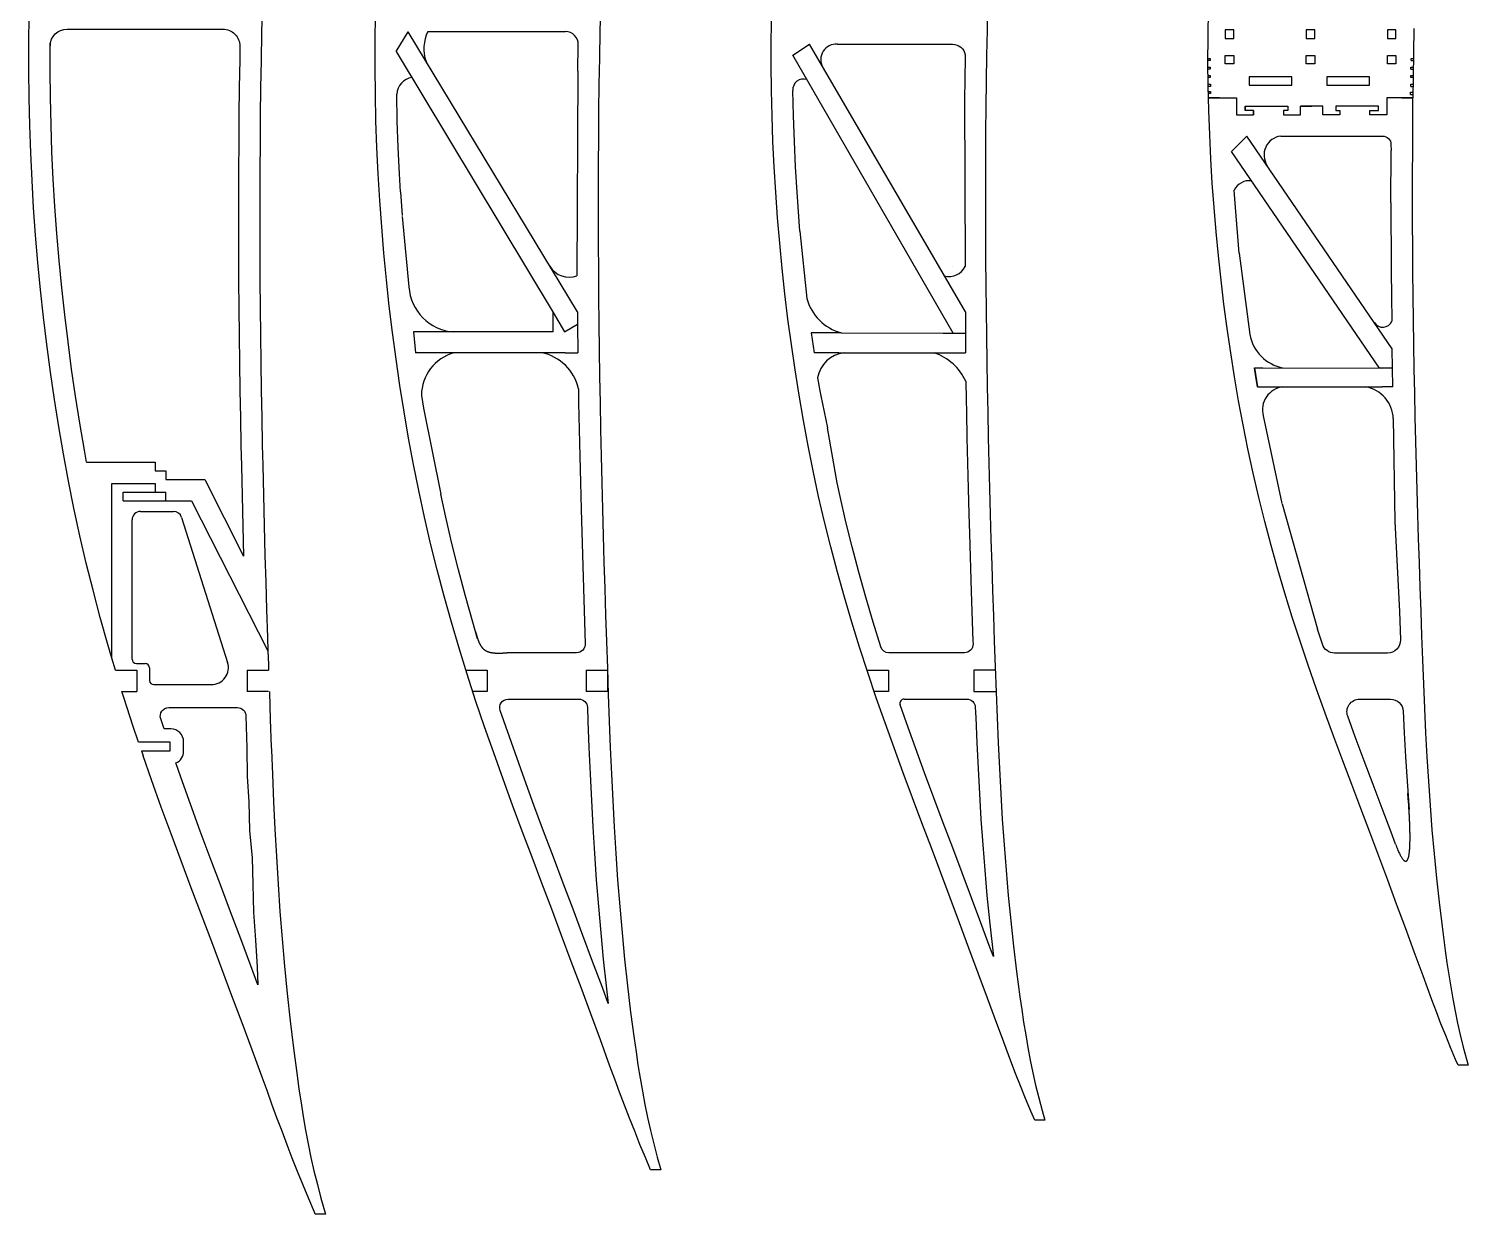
# Model space of a CAD drawing. Header units: inches. Extents: x 284 to 922, y 284 to 722.
# Drawn here: x 284.4 to 621.6, y 284.5 to 562.1 of the extents above; entities that cross this region are included whole.
import ezdxf

# ---------------------------------------------------------------- set-up
doc = ezdxf.new("R2010")
doc.units = ezdxf.units.IN
doc.header["$MEASUREMENT"] = 0
doc.layers.add('7', color=7, linetype='Continuous')

msp = doc.modelspace()

# ---------------------------------------------------------------- linework, layer by layer
at = {"color": 3}
for p, q in [((370.46, 556.72), (373.22, 561.38)), ((412.93, 495.76), (373.22, 561.38)), ((377.86, 561.39), (410.12, 561.39)), ((370.46, 556.72), (407.19, 495.61)), ((413.01, 552.11), (413.12, 558.33)), ((463.34, 555.91), (467.28, 558.43)), ((503.81, 495.8), (467.28, 558.43)), ((500.95, 490.81), (463.34, 555.91)), ((413.01, 552.11), (412.81, 504.23)), ((503.63, 545.91), (503.77, 506.43)), ((563.32, 545.91), (560.77, 545.91)), ((563.32, 545.91), (567.32, 545.91)), ((563.32, 545.91), (567.32, 545.91)), ((567.32, 545.91), (567.32, 541.91)), ((567.32, 545.91), (567.32, 541.91)), ((569.32, 542.91), (569.32, 543.91)), ((569.32, 543.91), (576.32, 543.91)), ((569.32, 543.91), (576.32, 543.91)), ((569.32, 543.91), (569.32, 542.91)), ((576.32, 543.91), (579.32, 543.91)), ((576.32, 543.91), (579.32, 543.91)), ((579.32, 543.91), (579.32, 542.91)), ((579.32, 543.91), (579.32, 542.91)), ((582.32, 541.91), (582.32, 543.91)), ((587.57, 543.91), (582.32, 543.91)), ((582.32, 541.91), (582.32, 543.91)), ((582.32, 543.91), (584.95, 543.91)), ((587.57, 543.91), (584.95, 543.91)), ((587.57, 541.91), (587.57, 543.91)), ((587.57, 541.91), (587.57, 543.91)), ((594.57, 543.91), (590.57, 543.91)), ((590.57, 543.91), (590.57, 542.91)), ((594.57, 543.91), (590.57, 543.91)), ((590.57, 543.91), (590.57, 542.91)), ((600.57, 543.91), (594.57, 543.91)), ((600.57, 543.91), (594.57, 543.91)), ((600.57, 542.91), (600.57, 543.91)), ((600.57, 542.91), (600.57, 543.91)), ((606.09, 545.91), (602.57, 545.91)), ((602.57, 545.91), (602.57, 541.91)), ((608.59, 545.91), (602.57, 545.91)), ((602.57, 545.91), (602.57, 541.91)), ((567.32, 541.91), (571.32, 541.91)), ((567.32, 541.91), (571.32, 541.91)), ((571.32, 542.91), (569.32, 542.91)), ((571.32, 542.91), (569.32, 542.91)), ((571.32, 541.91), (571.32, 542.91)), ((571.32, 542.91), (571.32, 541.91)), ((579.32, 542.91), (578.32, 542.91)), ((578.32, 542.91), (578.32, 541.91)), ((579.32, 542.91), (578.32, 542.91)), ((578.32, 542.91), (578.32, 541.91)), ((578.32, 541.91), (582.32, 541.91)), ((578.32, 541.91), (582.32, 541.91)), ((591.57, 541.91), (587.57, 541.91)), ((591.57, 541.91), (587.57, 541.91)), ((590.57, 542.91), (591.57, 542.91)), ((590.57, 542.91), (591.57, 542.91)), ((591.57, 542.91), (591.57, 541.91)), ((591.57, 542.91), (591.57, 541.91)), ((598.57, 541.91), (598.57, 542.91)), ((598.57, 542.91), (600.57, 542.91)), ((598.57, 541.91), (598.57, 542.91)), ((598.57, 542.91), (600.57, 542.91)), ((602.57, 541.91), (598.57, 541.91)), ((602.57, 541.91), (598.57, 541.91)), ((371.48, 523.89), (371.86, 518.35)), ((371.83, 518.79), (371.86, 518.35)), ((371.83, 518.1), (373.42, 501.64)), ((465.04, 514.66), (466.68, 498.9)), ((500.71, 506.43), (500.71, 506.43)), ((412.93, 495.76), (412.94, 492.88)), ((503.81, 495.8), (503.83, 490.81)), ((407.19, 491.08), (407.19, 495.61)), ((407.19, 495.61), (409.92, 491.08)), ((409.92, 491.08), (412.94, 492.88)), ((412.94, 492.88), (413.03, 486.17)), ((407.19, 491.08), (374.49, 491.08)), ((374.49, 491.08), (374.99, 486.17)), ((409.92, 491.08), (409.92, 491.08)), ((474.69, 490.87), (467.69, 490.87)), ((467.69, 490.87), (468.34, 486.14)), ((474.69, 490.87), (498.63, 490.81)), ((498.63, 490.81), (503.83, 490.81)), ((503.83, 490.81), (503.85, 486.14)), ((410.06, 486.17), (374.99, 486.17)), ((410.06, 486.17), (413.02, 486.17)), ((474.12, 486.14), (468.34, 486.14)), ((474.12, 486.14), (498.87, 486.14)), ((498.87, 486.14), (503.85, 486.14)), ((469.19, 480.31), (469.7, 477.29)), ((503.9, 479.51), (503.97, 475.24)), ((376.37, 476.22), (376.84, 473.23)), ((469.7, 477.29), (469.97, 476.12)), ((469.97, 476.12), (471.47, 468.6)), ((376.84, 473.23), (380.92, 453.09)), ((473.74, 455.75), (471.47, 468.6)), ((578, 450.79), (586.3, 421.47)), ((504.75, 443.85), (505.17, 430.32)), ((414.14, 436.24), (414.73, 418)), ((386.76, 411.89), (391.76, 411.89)), ((391.76, 411.89), (391.76, 406.89)), ((414.95, 411.89), (414.95, 406.89)), ((414.95, 411.89), (419.95, 411.89)), ((419.95, 411.89), (419.95, 406.89)), ((480.76, 411.89), (485.76, 411.89)), ((485.76, 411.89), (485.76, 406.89)), ((510.8, 411.89), (505.8, 411.89)), ((505.8, 411.89), (505.8, 406.89)), ((391.76, 406.89), (388.37, 406.89)), ((419.95, 406.89), (414.95, 406.89)), ((485.76, 406.89), (482.44, 406.89)), ((489.46, 405.09), (490.87, 405.09)), ((505.8, 406.89), (510.99, 406.89)), ((488.98, 402.43), (488.52, 403.76))]:
    msp.add_line(p, q, dxfattribs=at)
at = {"color": 2}
for p, q in [((560.64, 555.12), (561.14, 555.12)), ((561.14, 554.62), (560.64, 554.62)), ((560.66, 553.07), (561.16, 553.07)), ((561.14, 555.12), (561.14, 554.62)), ((561.16, 553.07), (561.16, 552.57)), ((608.2, 553.07), (608.71, 553.07)), ((608.2, 552.57), (608.2, 553.07)), ((608.24, 555.12), (608.74, 555.12)), ((608.24, 554.62), (608.24, 555.12)), ((608.24, 554.62), (608.74, 554.62)), ((561.16, 552.57), (560.66, 552.57)), ((560.68, 551.12), (561.18, 551.12)), ((561.18, 550.62), (560.68, 550.62)), ((561.18, 551.12), (561.18, 550.62)), ((608.17, 551.12), (608.68, 551.12)), ((608.17, 550.62), (608.17, 551.12)), ((608.67, 550.62), (608.17, 550.62)), ((608.2, 552.57), (608.7, 552.57)), ((560.7, 549.07), (561.2, 549.07)), ((561.2, 548.57), (560.7, 548.57)), ((560.73, 547.37), (561.23, 547.37)), ((561.23, 546.87), (560.74, 546.87)), ((561.2, 549.07), (561.2, 548.57)), ((561.23, 547.37), (561.23, 546.87)), ((608.12, 547.19), (608.63, 547.18)), ((608.12, 547.19), (608.63, 547.19)), ((608.12, 546.69), (608.12, 547.19)), ((608.12, 546.69), (608.62, 546.69)), ((608.15, 549.07), (608.65, 549.07)), ((608.15, 548.57), (608.15, 549.07)), ((608.15, 548.57), (608.65, 548.57)), ((560.77, 545.91), (567.32, 545.91)), ((567.32, 545.91), (567.32, 541.91)), ((569.32, 543.91), (579.32, 543.91)), ((569.32, 543.91), (569.32, 542.91)), ((579.32, 543.91), (579.32, 542.91)), ((587.57, 543.91), (582.32, 543.91)), ((582.32, 541.91), (582.32, 543.91)), ((587.57, 541.91), (587.57, 543.91)), ((600.57, 543.91), (590.57, 543.91)), ((590.57, 543.91), (590.57, 542.91)), ((600.57, 542.91), (600.57, 543.91)), ((606.57, 545.91), (602.57, 545.91)), ((602.57, 545.91), (602.57, 541.91)), ((606.09, 545.91), (608.61, 545.91)), ((567.32, 541.91), (571.32, 541.91)), ((571.32, 542.91), (569.32, 542.91)), ((571.32, 541.91), (571.32, 542.91)), ((579.32, 542.91), (578.32, 542.91)), ((578.32, 542.91), (578.32, 541.91)), ((578.32, 541.91), (582.32, 541.91)), ((591.57, 541.91), (587.57, 541.91)), ((590.57, 542.91), (591.57, 542.91)), ((591.57, 542.91), (591.57, 541.91)), ((598.57, 541.91), (598.57, 542.91)), ((598.57, 542.91), (600.57, 542.91)), ((602.57, 541.91), (598.57, 541.91))]:
    msp.add_line(p, q, dxfattribs=at)
for p, q in [((566.17, 533.33), (569.77, 536.93)), ((603.81, 487.14), (569.77, 536.93)), ((600.85, 482.61), (566.17, 533.33)), ((603.5, 521.3), (603.58, 533.57)), ((567.97, 509.49), (570.48, 490.48)), ((603.88, 482.61), (603.81, 487.14)), ((571.51, 482.7), (573.52, 482.7)), ((571.51, 482.7), (572.25, 478.23)), ((573.52, 482.7), (601.31, 482.61)), ((603.88, 482.61), (600.85, 482.61)), ((603.95, 478.23), (603.88, 482.61)), ((572.25, 478.23), (575.08, 478.23)), ((603.95, 478.23), (601.48, 478.23)), ((573.58, 471.43), (577.96, 450.92)), ((297.93, 460.6), (313.95, 460.6)), ((313.95, 460.6), (313.95, 458.52)), ((334.17, 459.72), (334.71, 438.59)), ((339.17, 459.84), (339.71, 438.75)), ((303.82, 414.71), (303.82, 455.6)), ((303.82, 455.6), (313.95, 455.6)), ((313.95, 458.52), (316.49, 458.52)), ((313.95, 455.6), (313.95, 453.52)), ((316.49, 458.52), (316.49, 456.52)), ((316.49, 456.52), (325.58, 456.52)), ((325.58, 456.52), (334.71, 438.59)), ((313.95, 453.52), (316.49, 453.52)), ((316.49, 451.52), (316.49, 453.52)), ((316.49, 451.52), (322.51, 451.52)), ((322.51, 451.52), (340.41, 416.39)), ((604.42, 446.66), (605.48, 425.61))]:
    msp.add_line(p, q)
at = {"color": 1}
for p, q in [((303.82, 414.71), (303.82, 455.6)), ((303.82, 455.6), (313.95, 455.6)), ((313.95, 455.6), (313.95, 453.52)), ((306.49, 451.52), (306.49, 453.52)), ((306.49, 453.52), (313.95, 453.52)), ((306.49, 451.52), (322.51, 451.52)), ((310.57, 449.03), (318.27, 449.03)), ((322.51, 451.52), (340.41, 416.39)), ((308.57, 414.41), (308.57, 447.03)), ((320.18, 447.64), (330.95, 413.69)), ((304.65, 411.89), (309.65, 411.89)), ((309.57, 413.41), (311.66, 413.41)), ((309.65, 411.89), (309.65, 406.89)), ((312.66, 412.41), (312.66, 409.48)), ((335.56, 411.89), (335.56, 406.89)), ((335.56, 411.89), (340.56, 411.89)), ((313.66, 408.48), (327.14, 408.48)), ((306.19, 406.89), (309.65, 406.89)), ((340.56, 406.89), (335.56, 406.89)), ((317.5, 395.01), (310.08, 395.01)), ((317.5, 393.01), (317.5, 395.01)), ((310.76, 393.01), (317.5, 393.01)), ((310.76, 393.01), (311.16, 391.83))]:
    msp.add_line(p, q, dxfattribs=at)
for points in [[(566.67, 559.82), (566.67, 561.82), (564.67, 561.82), (564.67, 559.82)], [(585.67, 559.82), (585.67, 561.82), (583.67, 561.82), (583.67, 559.82)], [(604.67, 559.82), (604.67, 561.82), (602.67, 561.82), (602.67, 559.82)], [(566.67, 555.82), (566.67, 553.82), (564.67, 553.82), (564.67, 555.82)], [(585.67, 555.82), (585.67, 553.82), (583.67, 553.82), (583.67, 555.82)], [(604.67, 555.82), (604.67, 553.82), (602.67, 553.82), (602.67, 555.82)], [(580.28, 548.82), (580.28, 550.82), (570.28, 550.82), (570.28, 548.82)], [(598.51, 548.82), (598.51, 550.82), (588.51, 550.82), (588.51, 548.82)]]:
    msp.add_lwpolyline(points, close=True)
at = {"color": 3}
for points in [[(388.99, 421.01, 0), (389.01, 420.95, 0), (389.03, 420.88, 0), (389.05, 420.81, 0), (389.07, 420.74, 0), (389.09, 420.67, 0), (389.11, 420.6, 0), (389.13, 420.53, 0), (389.15, 420.46, 0), (389.17, 420.39, 0), (389.19, 420.32, 0), (389.21, 420.25, 0), (389.23, 420.18, 0), (389.25, 420.11, 0), (389.27, 420.05, 0), (389.29, 419.98, 0), (389.31, 419.91, 0), (389.33, 419.84, 0), (389.35, 419.77, 0), (389.37, 419.71, 0), (389.39, 419.64, 0), (389.41, 419.57, 0), (389.43, 419.5, 0), (389.45, 419.44, 0), (389.47, 419.37, 0), (389.49, 419.31, 0), (389.52, 419.24, 0), (389.54, 419.17, 0), (389.56, 419.11, 0), (389.58, 419.05, 0), (389.61, 418.98, 0), (389.63, 418.92, 0), (389.65, 418.85, 0), (389.68, 418.79, 0), (389.7, 418.73, 0), (389.73, 418.67, 0), (389.75, 418.6, 0), (389.78, 418.54, 0), (389.8, 418.48, 0), (389.83, 418.42, 0), (389.85, 418.36, 0), (389.88, 418.3, 0), (389.91, 418.24, 0), (389.93, 418.19, 0), (389.96, 418.13, 0), (389.99, 418.07, 0), (390.02, 418.01, 0), (390.05, 417.96, 0), (390.08, 417.9, 0), (390.11, 417.85, 0), (390.14, 417.79, 0), (390.17, 417.74, 0), (390.2, 417.69, 0), (390.23, 417.63, 0), (390.26, 417.58, 0), (390.3, 417.53, 0), (390.33, 417.48, 0), (390.36, 417.43, 0), (390.4, 417.38, 0), (390.43, 417.33, 0), (390.47, 417.29, 0), (390.5, 417.24, 0), (390.54, 417.19, 0), (390.58, 417.15, 0), (390.61, 417.1, 0), (390.65, 417.06, 0), (390.69, 417.02, 0), (390.73, 416.98, 0), (390.77, 416.93, 0), (390.81, 416.89, 0), (390.85, 416.85, 0), (390.89, 416.82, 0), (390.94, 416.78, 0), (390.98, 416.74, 0), (391.02, 416.71, 0), (391.07, 416.67, 0), (391.11, 416.64, 0), (391.16, 416.6, 0), (391.21, 416.57, 0), (391.25, 416.54, 0), (391.3, 416.51, 0), (391.35, 416.48, 0), (391.4, 416.45, 0), (391.45, 416.42, 0), (391.5, 416.4, 0), (391.55, 416.37, 0), (391.6, 416.34, 0), (391.66, 416.32, 0), (391.71, 416.3, 0), (391.76, 416.27, 0), (391.82, 416.25, 0), (391.87, 416.23, 0), (391.92, 416.21, 0), (391.98, 416.19, 0), (392.04, 416.17, 0), (392.09, 416.15, 0), (392.15, 416.13, 0), (392.21, 416.12, 0), (392.27, 416.1, 0), (392.32, 416.08, 0), (392.38, 416.07, 0), (392.44, 416.05, 0), (392.5, 416.04, 0), (392.56, 416.03, 0), (392.62, 416.01, 0), (392.69, 416, 0), (392.75, 415.99, 0), (392.81, 415.98, 0), (392.87, 415.97, 0), (392.94, 415.96, 0), (393, 415.95, 0), (393.06, 415.94, 0), (393.13, 415.93, 0), (393.19, 415.92, 0), (393.26, 415.92, 0), (393.32, 415.91, 0), (393.39, 415.9, 0), (393.45, 415.9, 0), (393.52, 415.89, 0), (393.59, 415.89, 0), (393.66, 415.88, 0), (393.72, 415.88, 0), (393.79, 415.88, 0), (393.86, 415.87, 0), (393.93, 415.87, 0), (394, 415.87, 0), (394.06, 415.87, 0), (394.13, 415.86, 0), (394.2, 415.86, 0), (394.27, 415.86, 0), (394.34, 415.86, 0), (394.41, 415.86, 0), (394.48, 415.86, 0), (394.55, 415.86, 0), (394.62, 415.86, 0), (394.69, 415.86, 0), (394.77, 415.86, 0), (394.84, 415.87, 0), (394.91, 415.87, 0), (394.98, 415.87, 0), (395.05, 415.87, 0), (395.12, 415.87, 0), (395.2, 415.88, 0), (395.27, 415.88, 0), (395.34, 415.88, 0), (395.41, 415.88, 0), (395.49, 415.89, 0), (395.56, 415.89, 0), (395.63, 415.89, 0), (395.7, 415.9, 0), (395.78, 415.9, 0), (395.85, 415.9, 0), (395.92, 415.91, 0), (396, 415.91, 0), (396.07, 415.92, 0), (396.14, 415.92, 0), (396.22, 415.92, 0), (396.29, 415.93, 0), (396.36, 415.93, 0), (396.44, 415.94, 0)], [(604.58, 371.09, 0), (604.7, 370.78, 0), (604.82, 370.48, 0), (604.94, 370.19, 0), (605.05, 369.92, 0), (605.16, 369.66, 0), (605.27, 369.42, 0), (605.38, 369.19, 0), (605.48, 368.97, 0), (605.58, 368.77, 0), (605.68, 368.58, 0), (605.77, 368.4, 0), (605.87, 368.23, 0), (605.96, 368.08, 0), (606.04, 367.94, 0), (606.13, 367.81, 0), (606.21, 367.69, 0), (606.29, 367.58, 0), (606.37, 367.49, 0), (606.45, 367.4, 0), (606.52, 367.33, 0), (606.59, 367.27, 0), (606.66, 367.22, 0), (606.73, 367.17, 0), (606.79, 367.14, 0), (606.86, 367.12, 0), (606.92, 367.11, 0), (606.98, 367.11, 0), (607.03, 367.12, 0), (607.09, 367.13, 0), (607.14, 367.16, 0), (607.19, 367.19, 0), (607.24, 367.24, 0), (607.29, 367.29, 0), (607.34, 367.35, 0), (607.38, 367.42, 0), (607.42, 367.49, 0), (607.46, 367.58, 0), (607.5, 367.67, 0), (607.54, 367.77, 0), (607.57, 367.87, 0), (607.6, 367.99, 0), (607.63, 368.11, 0), (607.67, 368.23, 0), (607.69, 368.36, 0), (607.72, 368.5, 0), (607.75, 368.65, 0), (607.77, 368.8, 0), (607.79, 368.96, 0), (607.81, 369.12, 0), (607.83, 369.28, 0), (607.85, 369.46, 0), (607.87, 369.63, 0), (607.88, 369.82, 0), (607.9, 370, 0), (607.91, 370.19, 0), (607.92, 370.39, 0), (607.93, 370.59, 0), (607.94, 370.79, 0), (607.95, 370.99, 0), (607.96, 371.2, 0), (607.97, 371.42, 0), (607.97, 371.63, 0), (607.98, 371.85, 0), (607.98, 372.07, 0), (607.98, 372.3, 0), (607.98, 372.52, 0), (607.98, 372.75, 0), (607.98, 372.98, 0), (607.98, 373.21, 0), (607.98, 373.44, 0), (607.98, 373.68, 0), (607.97, 373.91, 0), (607.97, 374.15, 0), (607.96, 374.39, 0), (607.96, 374.62, 0), (607.95, 374.86, 0), (607.95, 375.1, 0), (607.94, 375.34, 0), (607.93, 375.57, 0), (607.92, 375.81, 0), (607.91, 376.05, 0), (607.9, 376.28, 0), (607.89, 376.52, 0), (607.88, 376.75, 0), (607.87, 376.99, 0), (607.86, 377.22, 0), (607.85, 377.45, 0), (607.84, 377.67, 0), (607.82, 377.9, 0), (607.81, 378.12, 0), (607.8, 378.34, 0), (607.79, 378.56, 0), (607.77, 378.77, 0), (607.76, 378.99, 0), (607.75, 379.19, 0), (607.73, 379.4, 0), (607.72, 379.6, 0), (607.71, 379.8, 0), (607.7, 379.99, 0), (607.68, 380.18, 0), (607.67, 380.37, 0), (607.66, 380.55, 0), (607.64, 380.72, 0), (607.63, 380.89, 0), (607.62, 381.06, 0), (607.61, 381.22, 0), (607.59, 381.37, 0), (607.58, 381.52, 0), (607.57, 381.67, 0), (607.56, 381.8, 0), (607.55, 381.93, 0), (607.54, 382.06, 0), (607.53, 382.18, 0), (607.52, 382.29, 0), (607.51, 382.39, 0), (607.5, 382.49, 0), (607.49, 382.58, 0), (607.49, 382.66, 0), (607.48, 382.73, 0), (607.47, 382.8, 0), (607.47, 382.85, 0), (607.46, 382.9, 0), (607.46, 382.94, 0), (607.46, 382.98, 0), (607.45, 383, 0), (607.45, 383.01, 0), (607.45, 383.02, 0)]]:
    msp.add_polyline3d(points, dxfattribs=at)
for centre, radius, start, end in [((385.99, 557.39), 9.06, 153.7946, 199.222), ((410.12, 558.39), 3, 358.915, 90), ((473.49, 554.88), 3.57, 84.797, 210.2565), ((374.88, 546.42), 4.32, 100.4001, 175.9956), ((465.84, 547.83), 2.47, 70.593, 185.2167), ((410.97, 509.14), 5.25, 211.007, 290.502), ((500.06, 508.14), 4.09, 253.5199, 335.2855), ((384.74, 502.39), 11.35, 183.8252, 265.5603), ((477.56, 501.75), 11.25, 194.6948, 255.2348), ((386.74, 476.18), 10.37, 105.5553, 179.7771), ((402.47, 475.47), 10.91, 12.2482, 78.979), ((476.06, 479.23), 6.95, 95.5191, 171.0075), ((492.71, 474.48), 12.27, 24.2321, 71.9508), ((489.46, 404.09), 1, 90, 199.3014)]:
    msp.add_arc(centre, radius, start, end, dxfattribs=at)
for centre, radius, start, end in [((578.3, 532.46), 4.53, 97.8045, 212.9511), ((570.36, 522.49), 4, 82.5812, 153.733), ((601.59, 494.48), 2.31, 212.1833, 337.3331), ((579.9, 492.08), 9.56, 189.6614, 259.6921), ((578.87, 472.8), 5.47, 97.1415, 194.5609), ((596.13, 470.44), 7.93, 2.321, 79.1426)]:
    msp.add_arc(centre, radius, start, end)
at = {"color": 1}
for centre, radius, start, end in [((310.57, 447.03), 2, 90, 180), ((318.27, 447.03), 2, 17.612, 90), ((309.57, 414.41), 1, 180, 270), ((311.66, 412.41), 1, 0, 90), ((327.14, 412.48), 4, 270, 17.612), ((313.66, 409.48), 1, 180, 270)]:
    msp.add_arc(centre, radius, start, end, dxfattribs=at)
at = {"layer": '7', "color": 1, "linetype": 'Continuous'}
msp.add_line((310.08, 395.01), (308.77, 398.87), dxfattribs=at)
at = {"layer": '7', "linetype": 'Continuous'}
for points in [[(339.04, 566.89), (338.91, 561.11), (338.79, 554.67), (338.69, 548.23), (338.61, 541.79), (338.55, 535.35), (338.51, 528.91), (338.49, 522.48), (338.49, 516.05), (338.5, 509.61), (338.54, 503.18), (338.59, 496.74), (338.65, 490.31), (338.73, 483.88), (338.83, 477.45), (338.94, 471.02), (339.07, 464.59), (339.17, 459.84)], [(303.82, 414.71), (302.89, 417.86), (301.12, 424.2), (299.44, 430.56), (297.85, 436.95), (296.36, 443.36), (294.96, 449.79), (293.68, 456.14), (292.49, 462.5), (291.39, 468.88), (290.38, 475.27), (289.45, 481.68), (288.6, 488.1), (287.83, 494.52), (287.13, 500.92), (286.52, 507.33), (285.98, 513.74), (285.51, 520.15), (285.13, 526.57), (284.82, 533), (284.59, 539.43), (284.44, 545.87), (284.37, 552.31), (284.39, 558.75), (284.49, 565.19)], [(339.71, 438.75), (339.89, 432.45), (340.09, 426.03), (340.3, 419.6), (340.41, 416.39)]]:
    msp.add_lwpolyline(points, dxfattribs=at)
at = {"layer": '7', "color": 3, "linetype": 'Continuous'}
for points in [[(418.3, 566.89), (418.18, 561.44), (418.06, 555.22), (417.96, 549), (417.88, 542.78), (417.83, 536.56), (417.79, 530.35), (417.77, 524.13), (417.77, 517.92), (417.78, 511.71), (417.82, 505.49), (417.86, 499.27), (417.93, 493.06), (418.01, 486.85), (418.1, 480.64), (418.2, 474.43), (418.33, 468.22), (418.46, 462.01), (418.61, 455.8), (418.77, 449.6), (418.94, 443.39), (419.12, 437.18), (419.32, 430.98), (419.52, 424.77), (419.72, 418.57), (419.93, 412.36), (420.15, 406.15), (420.37, 399.95), (420.62, 393.74), (420.88, 387.54), (421.18, 381.34), (421.52, 375.14), (421.9, 368.94), (422.33, 362.74), (422.81, 356.54), (423.36, 350.35), (423.97, 344.16), (424.64, 337.98), (425.38, 331.8), (426.2, 325.63), (426.64, 322.52), (427.1, 319.42), (427.6, 316.33), (428.14, 313.24), (428.72, 310.16), (429.35, 307.1), (430.03, 304.04), (430.8, 300.95), (431.61, 297.86), (432.46, 294.87), (432.46, 294.87), (430.07, 294.87)], [(509, 566.89), (508.88, 561.74), (508.77, 555.77), (508.68, 549.8), (508.6, 543.82), (508.55, 537.86), (508.51, 531.89), (508.49, 525.93), (508.49, 519.96), (508.51, 514), (508.54, 508.03), (508.58, 502.06), (508.64, 496.1), (508.72, 490.14), (508.81, 484.18), (508.91, 478.22), (509.03, 472.26), (509.15, 466.3), (509.3, 460.34), (509.45, 454.38), (509.62, 448.42), (509.79, 442.46), (509.98, 436.5), (510.17, 430.55), (510.37, 424.59), (510.57, 418.63), (510.78, 412.67), (510.99, 406.71), (511.23, 400.76), (511.48, 394.81), (511.77, 388.85), (512.09, 382.9), (512.45, 376.95), (512.87, 371), (513.33, 365.05), (513.86, 359.1), (514.44, 353.16), (515.09, 347.23), (515.8, 341.3), (516.58, 335.37), (517, 332.39), (517.45, 329.42), (517.93, 326.45), (518.44, 323.48), (519, 320.53), (519.61, 317.59), (520.26, 314.65), (521, 311.68), (521.78, 308.72), (522.45, 306.46), (522.45, 306.46), (520.05, 306.46)], [(430.07, 294.87), (430.07, 294.87), (430.07, 294.87), (428.85, 297.75), (427.57, 300.81), (426.33, 303.88), (425.13, 306.92), (423.95, 309.97), (422.8, 313.02), (421.66, 316.08), (420.53, 319.15), (418.29, 325.28), (416.03, 331.41), (413.76, 337.53), (411.48, 343.65), (409.18, 349.76), (406.88, 355.86), (404.58, 361.97), (402.28, 368.09), (400, 374.17), (397.73, 380.26), (395.49, 386.35), (393.29, 392.47), (391.15, 398.59), (389.07, 404.75), (387.06, 410.92), (385.18, 417), (383.38, 423.09), (381.67, 429.21), (380.05, 435.36), (378.52, 441.53), (377.08, 447.72), (375.73, 453.93), (374.49, 460.06), (373.35, 466.21), (372.28, 472.37), (371.3, 478.54), (370.41, 484.73), (369.58, 490.92), (368.84, 497.13), (368.17, 503.31), (367.57, 509.5), (367.05, 515.69), (366.6, 521.88), (366.23, 528.08), (365.93, 534.29), (365.71, 540.5), (365.57, 546.72), (365.5, 552.94), (365.52, 559.16), (365.62, 565.38)], [(520.05, 306.46), (520.05, 306.46), (519.13, 308.61), (517.9, 311.55), (516.7, 314.5), (515.55, 317.42), (514.43, 320.34), (513.32, 323.27), (512.23, 326.21), (511.15, 329.15), (510.07, 332.1), (508.99, 335.04), (506.82, 340.93), (504.64, 346.8), (502.45, 352.67), (500.25, 358.54), (498.04, 364.4), (495.83, 370.26), (493.62, 376.13), (491.43, 381.97), (489.26, 387.81), (487.11, 393.67), (485, 399.53), (482.94, 405.42), (480.94, 411.32), (479.01, 417.25), (477.21, 423.08), (475.48, 428.93), (473.84, 434.81), (472.29, 440.71), (470.82, 446.63), (469.43, 452.57), (468.14, 458.54), (466.95, 464.42), (465.85, 470.32), (464.83, 476.23), (463.89, 482.16), (463.03, 488.1), (462.24, 494.05), (461.52, 500.01), (460.88, 505.94), (460.31, 511.88), (459.81, 517.82), (459.38, 523.77), (459.02, 529.72), (458.73, 535.68), (458.52, 541.64), (458.38, 547.61), (458.32, 553.58), (458.33, 559.55), (458.43, 565.52)], [(371.48, 523.89), (371.23, 528.08), (370.93, 534.29), (370.71, 540.5), (370.57, 546.72), (370.57, 546.72)], [(465.04, 514.66), (464.38, 523.77), (464.02, 529.72), (463.73, 535.68), (463.52, 541.64), (463.38, 547.61), (463.38, 547.61)], [(619.22, 319.33), (618.64, 320.67), (617.47, 323.48), (616.33, 326.29), (615.23, 329.07), (614.16, 331.86), (613.1, 334.66), (612.06, 337.46), (611.03, 340.27), (608.98, 345.88), (606.91, 351.5), (604.83, 357.1), (602.74, 362.7), (600.64, 368.29), (598.53, 373.89), (596.42, 379.48), (594.32, 385.08), (592.23, 390.65), (590.15, 396.22), (588.1, 401.8), (586.09, 407.4), (584.13, 413.01), (582.22, 418.64), (580.38, 424.3), (578.66, 429.86), (577.01, 435.44), (575.45, 441.05), (573.97, 446.67), (572.56, 452.32), (571.24, 457.99), (570.01, 463.68), (568.88, 469.29), (567.82, 474.92), (566.85, 480.55), (565.96, 486.21), (565.13, 491.87), (564.38, 497.55), (563.7, 503.23), (563.09, 508.89), (562.54, 514.55), (562.06, 520.22), (561.65, 525.89), (561.31, 531.57), (561.04, 537.25), (560.83, 542.94), (560.77, 545.91)], [(608.59, 545.91), (608.55, 539.33), (608.52, 533.64), (608.5, 527.95), (608.5, 522.26), (608.51, 516.57), (608.54, 510.88), (608.58, 505.19), (608.64, 499.5), (608.71, 493.82), (608.8, 488.13), (608.9, 482.45), (609.01, 476.76), (609.13, 471.08), (609.27, 465.39), (609.41, 459.71), (609.57, 454.02), (609.74, 448.34), (609.91, 442.66), (610.1, 436.98), (610.29, 431.3), (610.48, 425.61), (610.68, 419.93), (610.88, 414.25), (611.11, 408.57), (611.35, 402.89), (611.62, 397.21), (611.93, 391.54), (612.28, 385.86), (612.67, 380.18), (613.12, 374.5), (613.62, 368.83), (614.17, 363.17), (614.79, 357.51), (615.47, 351.85), (616.21, 346.2), (616.62, 343.36), (617.04, 340.52), (617.5, 337.69), (617.99, 334.86), (618.52, 332.04), (619.1, 329.23), (619.73, 326.44), (620.43, 323.6), (621.18, 320.78), (621.61, 319.33), (619.22, 319.33)], [(577.69, 536.95), (601.52, 536.95)], [(567.97, 509.49), (567.06, 520.22), (566.77, 524.26)], [(603.5, 521.3), (603.51, 516.57), (603.54, 510.88), (603.58, 505.19), (603.64, 499.5), (603.72, 493.59)], [(412.83, 510.73), (412.83, 510.73)], [(572.25, 478.23), (571.85, 480.55), (571.51, 482.7)], [(413.13, 477.78), (413.2, 474.43), (413.33, 468.22), (413.46, 462.01), (413.61, 455.8), (413.77, 449.6), (414.14, 436.24), (414.14, 436.24)], [(575.08, 478.23), (601.48, 478.23)], [(503.97, 475.24), (504.03, 472.26), (504.15, 466.3), (504.3, 460.34), (504.45, 454.38), (504.62, 448.42), (504.75, 443.85)], [(604.06, 470.76), (604.42, 446.66)], [(389.53, 419.21), (388.38, 423.09), (386.67, 429.21), (385.05, 435.36), (383.52, 441.53), (382.08, 447.72), (380.92, 453.07)]]:
    msp.add_lwpolyline(points, dxfattribs=at)
at = {"layer": '7', "color": 2, "linetype": 'Continuous'}
for points in [[(560.66, 560.03), (560.78, 566.89)], [(560.77, 545.91), (560.7, 548.63), (560.64, 554.33), (560.66, 560.03)], [(608.87, 562.11), (608.76, 556.42)], [(608.76, 556.42), (608.68, 550.72), (608.61, 545.91)], [(608.74, 554.62), (608.74, 554.62)], [(608.67, 550.62), (608.67, 550.62)], [(608.7, 552.57), (608.7, 552.57)], [(560.7, 549.07), (560.7, 549.07)], [(608.62, 546.69), (608.62, 546.69)], [(608.65, 548.57), (608.65, 548.57)], [(560.77, 545.91), (560.77, 545.91)]]:
    msp.add_lwpolyline(points, dxfattribs=at)
at = {"layer": '7', "linetype": 'Continuous'}
msp.add_lwpolyline([(297.93, 460.6), (297.41, 463.39), (296.33, 469.7), (295.32, 476.02), (294.4, 482.37), (293.56, 488.72), (292.8, 495.09), (292.11, 501.43), (291.5, 507.78), (290.96, 514.13), (290.5, 520.48), (290.12, 526.84), (289.81, 533.21), (289.59, 539.57), (289.44, 545.95), (289.37, 552.33), (289.39, 558.7), (289.38, 558.06, -0.409621), (293.38, 562), (329.82, 562, -0.416412), (333.82, 557.97), (333.79, 554.76), (333.69, 548.3), (333.61, 541.84), (333.55, 535.39), (333.51, 528.94), (333.49, 522.49), (333.49, 516.04), (333.5, 509.59), (333.54, 503.15), (333.59, 496.7), (333.65, 490.25), (333.73, 483.81), (333.83, 477.37), (333.94, 470.93), (334.07, 464.49), (334.17, 459.74)], format="xyb", dxfattribs=at)
at = {"layer": '7', "color": 3, "linetype": 'Continuous'}
for points in [[(473.81, 558.43), (500.82, 558.43, -0.364153), (503.77, 555.95), (503.77, 555.77), (503.68, 549.8), (503.63, 545.91)], [(601.52, 536.95, -0.415133), (603.52, 534.94), (603.58, 533.57)], [(505.17, 430.32), (505.57, 418.63), (505.59, 418.01, -0.424427), (503.59, 415.94), (485.89, 415.94, -0.328711), (483.98, 417.34), (482.21, 423.08), (480.48, 428.93), (478.84, 434.81), (477.29, 440.71), (475.82, 446.63), (474.43, 452.57), (473.74, 455.75)], [(605.48, 425.61), (605.71, 418.97, -0.424404), (602.71, 415.86), (590.3, 415.86, -0.324903), (587.45, 417.94), (586.3, 421.47)], [(414.73, 418), (414.73, 418, -0.423628), (412.73, 415.94), (396.44, 415.94)], [(394.81, 402.43, -0.516658), (396.69, 405.09), (413.26, 405.09, -0.403596), (415.26, 403.16), (415.37, 399.95), (415.62, 393.74), (415.88, 387.54), (416.18, 381.34), (416.52, 375.14), (416.9, 368.94), (417.33, 362.74), (417.81, 356.54), (418.36, 350.35), (418.97, 344.16), (419.64, 337.98), (420.14, 333.82), (418.76, 337.53), (416.48, 343.65), (414.18, 349.76), (411.88, 355.86), (409.58, 361.97), (407.28, 368.09), (405, 374.17), (402.73, 380.26), (400.49, 386.35), (398.29, 392.47), (394.81, 402.43)], [(490.62, 405.09), (504.13, 405.09, -0.402806), (506.13, 403.17), (506.23, 400.76), (506.48, 394.81), (506.77, 388.85), (507.09, 382.9), (507.45, 376.95), (507.87, 371), (508.33, 365.05), (508.86, 359.1), (509.44, 353.16), (510.37, 344.83), (509.64, 346.8), (507.45, 352.67), (505.25, 358.54), (503.04, 364.4), (500.83, 370.26), (498.62, 376.13), (496.43, 381.97), (494.26, 387.81), (492.11, 393.67), (490, 399.53), (488.98, 402.43)], [(604.58, 371.09), (603.53, 373.89), (601.42, 379.48), (599.32, 385.08), (597.23, 390.65), (595.15, 396.22), (593.38, 401.06, -0.521393), (596.19, 405.09), (603.38, 405.09, -0.400214), (606.38, 402.23), (606.62, 397.21), (606.93, 391.54), (607.28, 385.86), (607.67, 380.18), (607.74, 379.34)]]:
    msp.add_lwpolyline(points, format="xyb", dxfattribs=at)
at = {"layer": '7', "color": 1, "linetype": 'Continuous'}
for points in [[(340.41, 416.39), (340.51, 413.18), (340.56, 411.89)], [(304.65, 411.89), (303.82, 414.71)], [(308.77, 398.87), (306.69, 405.26), (306.19, 406.89)], [(340.73, 406.89), (340.73, 406.75), (340.95, 400.32), (341.19, 393.9), (341.21, 393.21)], [(351.5, 284.47), (351.5, 284.47), (351.5, 284.47), (351.5, 284.47), (351.3, 284.91), (349.96, 288.08), (348.64, 291.25), (347.35, 294.43), (346.11, 297.58), (344.89, 300.73), (343.7, 303.89), (342.52, 307.06), (341.35, 310.24), (340.19, 313.41), (339.03, 316.59), (336.69, 322.94), (334.34, 329.27), (331.97, 335.6), (329.6, 341.93), (327.22, 348.25), (324.83, 354.58), (322.45, 360.91), (320.09, 367.21), (317.74, 373.51), (315.42, 379.82), (313.15, 386.15), (311.16, 391.83)], [(341.21, 393.21), (341.44, 387.47), (341.72, 381.05), (342.02, 374.63), (342.37, 368.21), (342.76, 361.79), (343.21, 355.37), (343.71, 348.95), (344.28, 342.54), (344.91, 336.13), (345.6, 329.73), (346.37, 323.34), (347.22, 316.95), (347.67, 313.73), (348.15, 310.52), (348.67, 307.32), (349.22, 304.12), (349.82, 300.93), (350.48, 297.76), (351.19, 294.6), (351.98, 291.39), (352.83, 288.2), (353.72, 285.01), (353.88, 284.47), (353.88, 284.47), (353.88, 284.47), (353.88, 284.47), (351.5, 284.47)]]:
    msp.add_lwpolyline(points, dxfattribs=at)
msp.add_lwpolyline([(335.25, 401.14), (335.42, 393.68), (335.51, 386.93), (335.92, 381.02), (336.1, 374.34), (336.68, 367.89), (336.9, 361.75), (337, 355.2), (337.52, 348.62), (337.87, 342.31), (338.07, 338.21), (336.41, 342.63), (334.03, 348.96), (331.64, 355.28), (329.26, 361.61), (326.9, 367.9), (324.56, 374.2), (322.24, 380.5), (319.97, 386.82), (318.81, 390.13, 0.301379), (320.65, 392.89), (320.65, 395.11, 0.414214), (317.65, 398.11), (316.08, 398.11), (315.28, 400.45, -0.513382), (317.18, 403.09), (333.25, 403.09, -0.40733)], format="xyb", close=True, dxfattribs=at)

doc.saveas('drawing.dxf')
